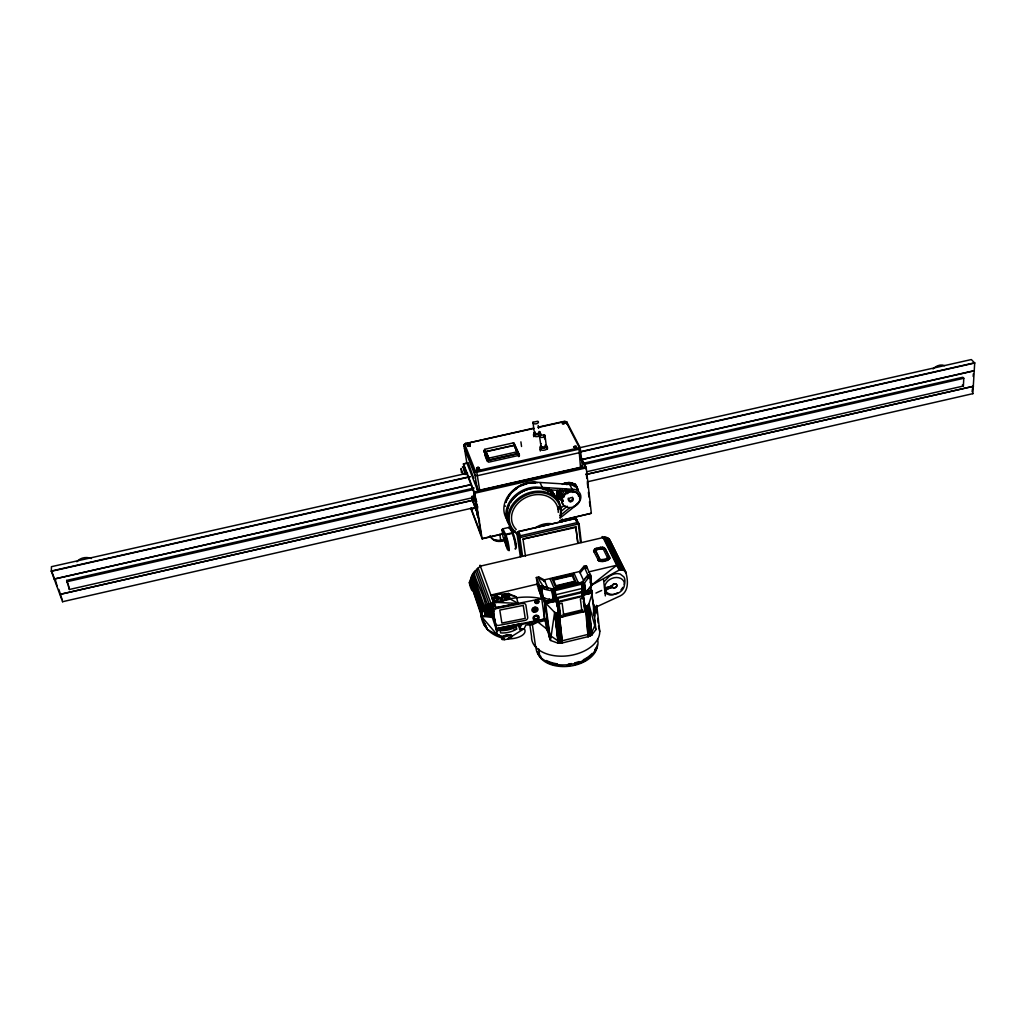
<?xml version="1.0" encoding="UTF-8"?>
<svg xmlns="http://www.w3.org/2000/svg" width="1026" height="1026" viewBox="0 0 1026 1026"><rect width="100%" height="100%" fill="white"/><g stroke="black" fill="none" stroke-linecap="round" stroke-linejoin="round"><path stroke-width="1.5" d="M544.844 598.12L544.357 617.383L547.948 626.924L546.448 628.784A18.673 8.298 58.6 0 1 549.385 637.3L550.487 640.442L558.118 643.199L562.389 642.93L559.119 613.163L556.092 601.018M472.64 497.713L69.409 589.488L68.511 585.551M69.409 589.488L66.652 580.421L474.127 488.043M510.089 528.826L510.255 528.159L513.59 534.649A7.349 0.834 76.9 0 1 515.988 543.793A7.349 0.834 76.9 0 1 515.757 547.371M535.495 610.021C534.482 608.559 534.687 611.252 535.405 609.713M592.4 598.889L594.221 607.918L620.32 595.862C629.182 591.489 628.092 579.908 625.693 572.008L609.431 539.471L607.071 537.65L604.609 537.214L480.296 566.147L472.858 573.572L486.196 611.586L493.737 615.382L492.377 617.46L481.181 616.126A38.244 30.01 -21.3 0 0 483.913 624.603L487.517 629.566L497.43 635.12L493.737 615.382L481.399 616.729C480.694 612.432 482.438 607.751 485.76 605.032C503.881 599.735 522.439 594.272 541.741 598.709L537.278 584.102L490.903 595.093L497.251 595.542M507.716 638.916A16.275 7.503 -1.5 0 0 524.196 628.669L525.825 625.18L547.307 619.999M471.96 575.176L483.515 607.7L481.399 616.729L481.515 612.047L470.293 580.19L472.858 573.572M62.586 601.762L51.351 571.302L51.441 566.685L467.574 473.127M593.528 614.933L593.849 604.686M582.883 598.158L581.421 591.771L583.409 598.158L580.37 598.876L581.973 612.022L584.987 611.291L583.217 596.221L585.923 593.515L584.576 582.691L590.501 575.368L586.295 565.698L583.974 566.249L579.498 571.546L544.267 579.895L538.688 576.958L536.341 577.51L537.586 586.282M559.106 603.955L562.145 603.224L563.864 616.357L560.85 617.088L559.106 603.955L557.182 597.542L560.709 617.306L559.67 614.843M476.564 470.896L479.719 490.466L580.524 467.574L578.997 449.196L578.279 447.99L476.564 470.896L475.179 470.549L464.688 444.104L463.829 444.912L464.393 448.336L475.012 475.269L477.064 475.769L579.395 452.684L580.626 451.453M591.617 584.679L590.296 581.819L591.399 586.077L584.204 593.759L583.012 583.82L584.576 582.691M586.731 471.742L963.376 386.02L963.799 378.286L962.786 377.26L583.409 463.265M972.481 388.751L972.097 391.74M973.187 376.439L973.341 373.862M972.84 393.715L974.7 363.012L971.34 359.549L579.331 447.823M478.013 567.827L491.095 603.801L490.877 607.366L492.929 610.483L487.324 604.378L475.153 570.533M607.687 558.375L607.584 557.503L606.712 559.337L600.325 560.26L595.747 551.347L596.632 549.526L603.134 548.718L607.623 557.9L606.174 559.093L600.107 559.747L595.631 550.641M470.293 580.19L470.113 581.883L481.271 613.612L481.399 616.729L482.002 610.611L470.665 578.51M595.683 551.052C596.683 548.076 603.262 549.269 603.288 548.833M593.721 551.321L598.889 561.235L602.711 561.594L607.687 560.337L609.624 558.695L609.572 557.105L604.365 547.666L601.441 547.191L595.67 548.551L593.656 551.244M516.309 596.901L508.678 594.67L508.421 593.528L501.804 596.119L502.676 601.056L501.175 601.416L500.111 598.107A4.194 2.539 -9.3 0 0 495.507 596.593L491.775 597.478L493.673 603.096L501.15 601.326L501.009 600.505L502.509 600.146L502.65 600.967L510.384 599.12L518.156 603.391L516.309 596.901L508.421 593.528L490.903 595.093M590.771 590.181L591.309 585.769M541.741 598.709L492.595 608.469L492.916 605.994M552.386 600.313L552.77 601.864L546.012 603.48L554.63 612.381L550.487 640.442L545.383 601.326L552.142 599.71L552.86 601.416L557.015 601.749L583.243 595.478M481.399 616.729L482.592 608.918L471.216 576.83M594.58 617.152L596.465 605.366M465.227 474.538L463.47 464.009L466.625 463.008M473.922 572.021C477.064 586.487 488.735 600.774 485.426 615.921L482.348 616.267L493.737 615.382L485.875 612.984L484.452 606.058L485.478 613.728L493.737 615.382L485.349 615.241M503.946 533.764L482.143 538.817L474.781 493.211L463.521 463.701M609.624 558.695L609.572 557.105M594.439 549.282L593.772 551.731L593.644 550.475M510.384 599.12L508.55 594.349C505.343 594.336 498.944 596.632 502.65 600.967M514.129 445.194L516.886 451.915L514.129 445.194L485.914 451.504L488.863 458.199L485.914 451.504M520.362 556.72L516.937 533.507L518.643 531.417L575.753 518.438L579.113 523.85L581.319 542.472M522.555 556.015L519.823 537.38L520.451 535.79L518.643 531.417M561.607 497.212L561.722 498.559M488.851 460.046L484.49 449.529L485.401 456.711M519.079 456.467L518.425 453.402L489.325 459.943M486.863 610.726L493.339 612.971L487.491 609.354L485.76 605.032L486.863 610.726L493.544 614.202L486.196 611.586L487.491 609.354L487.324 604.378L488.491 608.687L493.198 612.15L489.402 607.392L489.184 604.147L476.513 569.135M597.863 560.299L602.672 561.184L607.649 559.927L609.572 558.285L605.443 548.987L602.557 547.191M508.178 498.392L508.537 497.725M588.385 589.629L589.937 586.962M580.241 455.57L586.231 467.894L591.335 513.282L560.016 520.772M506.908 499.47L508.114 497.43M475.179 470.549L474.448 471.78L477.359 489.735L479.719 490.466M563.697 496.302L563.633 497.289L560.055 489.851M502.086 529.955L502.92 536.483L507.113 548.679A7.605 0.821 76.9 0 0 507.832 546.678A7.605 0.821 76.9 0 0 505.228 536.38L502.086 529.955L502.855 528.826L509.217 527.351L513.398 534.251M551.642 493.057L552.078 491.595M583.768 600.774L585.295 606.866L588.103 636.684L591.784 635.017L595.888 629.643L591.643 590.271A7.362 1.129 76.5 0 0 590.566 590.271M620.961 589.886L622.923 587.347M580.113 572.893L584.602 567.596M492.031 606.199L495.096 605.314L492.031 606.199L492.595 608.469M476.615 468.343C482.63 474.448 477.077 460.661 477.052 471.011M604.558 581.242L609.046 576.574A12.915 9.362 -42.9 0 1 617.626 573.611L620.217 574.047L623.923 576.945A12.107 8.785 -43 0 1 624.27 584.589M513.077 491.005L516.783 488.004M493.737 606.315L492.198 606.007L487.491 609.354L493.198 612.15M580.524 467.574L582.268 465.932L580.229 447.964L566.839 421.994L564.557 421.276L538.265 427.124M511.628 492.493L508.87 496.135A25.47 20.892 -23.6 0 1 509.422 495.301M578.279 447.99L579.1 447.156L565.942 421.583M533.623 428.163L465.15 443.707L533.648 428.47M468.382 463.162L473.73 478.321M465.586 443.283L463.829 444.912L474.448 471.78L476.5 472.293L578.997 449.196L580.229 447.964L579.1 447.156M562.902 500.393L562.505 501.355M581.344 466.74L582.268 465.932M561.286 507.742L563.736 505.741M561.222 511.243L567.352 506.228M559.927 515.77L569.763 507.729M560.081 518.04L576.65 504.856A10.876 8.862 -25.7 0 0 574.483 489.402L535.687 487.029A27.805 22.739 -23.6 0 0 509.922 501.368A27.805 22.739 -23.6 0 0 510.191 526.158M590.501 575.817L591.579 585.128L616.716 565.262L588.552 571.944M480.463 565.711L480.04 565.198L493.532 602.275L494.07 605.558L491.787 603.557L496.725 630.798L519.002 625.437L521.529 623.577L521.862 624.436A9.183 7.118 -21.5 0 0 520.182 629.169L524.196 628.669L508.986 638.134M590.835 633.35L588.706 604.494L592.412 592.887L583.563 595.003M584.307 594.349L585.923 593.515L585.423 592.412L585.923 594.439M584.012 601.223L582.55 591.502L556.272 597.76L557.015 601.749L556.502 600.543L553.27 600.659L543.126 597.76L541.253 587.629L543.613 586.68L554.078 589.309L581.652 582.691L588.09 575.458L583.974 566.249M596.452 548.294L594.785 549.013M515.539 545.383L515.578 543.28M591.579 585.128L619.127 570.135L623.077 569.828L625.693 572.008M484.759 449.542L488.735 460.341M497.161 634.081L501.445 636.607L507.293 634.709A6.682 1.731 -3.3 0 1 510.871 637.236M590.283 633.658L587.667 605.622L588.706 604.494L591.579 632.811L595.401 624.449L594.67 620.037M467.497 443.796L466.702 444.733L467.6 445.322L469.985 444.284L467.497 443.796L467.933 446.438M589.655 633.953L587.667 605.622L590.476 635.825L587.372 605.866L585.295 606.866M521.477 556.477L518.733 537.88L579.113 523.85M595.926 593.066L601.646 590.463M541.869 586.526C536.636 587.372 551.218 591.745 555.169 590.617L583.012 583.82M546.845 489.299L547.935 488.838M524.453 484.195L529.121 483.028M520.272 485.734L522.439 484.939M541.189 587.539L543.613 586.68L544.408 588.616M559.696 617.549L585.82 611.265L586.026 606.622L589.18 636.364L586.385 606.469L589.296 634.094L562.158 640.775M583.73 594.541L582.37 594.772M562.389 642.93L559.119 613.163L558.349 613.291L561.632 643.097L588.821 636.479L586.026 606.622L588.103 636.684M563.069 614.471L582.64 609.765M500.226 630.515L516.258 626.655L516.629 629.053A17.442 10.76 -9.2 0 1 500.611 632.914L500.226 630.515A17.468 10.747 -9.2 0 0 516.258 626.655M583.217 611.047L559.593 616.741L556.477 598.671L582.755 592.412L585.718 610.444L584.82 611.496M513.962 629.695L516.629 629.053M524.196 628.669L519.656 629.759L519.002 625.437M585.153 591.822L591.643 590.271M545.447 601.518L552.206 599.902L552.77 601.864M585.218 592.015L591.707 590.463M545.511 601.723L552.27 600.107M556.618 599.043L557.631 598.799M581.896 593.015L582.909 592.771M585.282 592.207L591.771 590.655M545.575 601.929L552.334 600.313M556.695 599.261L557.708 599.017M581.973 593.233L582.973 592.99M591.835 590.861C582.396 591.271 584.063 596.221 592.297 592.412M545.627 602.134L552.398 600.518M556.759 599.492L557.772 599.248M582.05 593.464L583.05 593.233M585.423 592.618L591.912 591.066M545.691 602.352L552.463 600.736M585.487 592.836L591.976 591.284M545.755 602.57L552.527 600.954M556.836 599.748L557.849 599.505M582.114 593.721L583.127 593.477M585.551 593.054L592.04 591.502M545.819 602.788L552.591 601.172M556.9 600.005L557.913 599.761M582.191 593.977L583.191 593.746M585.615 593.284L592.105 591.733M556.964 600.274L557.977 600.03M582.255 594.246L583.268 594.003M545.883 603.019L556.195 600.62L557.015 601.749L555.733 594.772L582.011 588.501L583.012 594.157L582.011 588.501M557.028 600.543L558.041 600.3M582.319 594.516L583.319 594.272M585.679 593.503L592.169 591.951M545.947 603.25L552.706 601.634M585.743 593.733L592.233 592.182M557.08 600.8L558.106 600.569M557.131 601.056L558.144 600.813M582.422 595.029L583.422 594.798M585.872 594.195L592.361 592.643M556.99 602.506L583.217 596.221M521.862 624.436L544.588 619.011L540.009 586.346L536.341 577.51M543.844 581.498L544.844 581.255L539.253 578.318M590.335 574.406L588.001 574.958L583.486 580.28L579.498 571.546M491.916 598.299L495.635 597.414A4.194 2.539 -9.3 0 1 500.252 598.928L501.15 601.326M551.103 589.514L583.101 581.896M542.51 595.978L541.395 596.247L538.265 588.629M597.876 548.384L600.595 547.32M505.587 534.341L512 532.853L512.487 533.866A8.593 0.975 76.9 0 1 515.283 544.549A8.593 0.975 76.9 0 1 515.026 548.73M502.56 530.198A6.105 0.654 76.9 0 1 502.855 528.826L505.844 534.867L512.256 533.379M520.451 535.79L576.971 522.657L578.305 523.799L580.511 542.433M525.466 556.182L522.991 539.086L575.791 526.8L577.933 542.921M576.061 527.364L522.991 539.086M482.207 538.56L504.035 533.507M511.833 531.699L514.949 530.981M560.158 520.503L591.335 513.282M511.73 531.955L514.847 531.237M62.522 601.723L474.781 507.498M587.193 481.861L972.93 393.638M471.088 507.832L471.396 509.076L476.026 508.011M66.639 581.793L473.012 489.607M583.986 464.432L963.799 378.286M581.062 467.176L479.399 490.248L477.359 489.735L466.83 462.803L464.47 448.554M474.461 491.916L585.897 466.612M474.781 493.211L586.231 467.894M477.257 510.922L477.898 514.808L472.396 500.419L471.755 496.558L474.487 495.93M471.755 496.558L473.768 496.622L477.77 507.024M471.947 497.046L472.396 499.752L474.217 499.329L477.641 508.255M472.063 500.342L59.777 594.439L473.679 500.137M586.077 474.371L973.482 386.263L586.141 474.512M51.3 571.033L469.998 476.603M580.921 451.581L974.623 362.781M51.351 571.302L470.062 476.846M579.421 452.184L974.7 363.012M471.242 484.516L54.147 579.074L471.293 484.657M580.601 459.763L974.264 370.668M580.665 459.905L974.379 370.784M539.407 435.704L544.293 434.716A2.86 1.501 -7.4 0 1 542.741 437.32A2.86 1.501 -7.4 0 1 539.419 435.717L540.689 444.245A2.86 1.513 -7.4 0 1 541.292 443.732M484.657 449.298L513.346 442.886L518.669 453.62L489.428 460.174M513.346 442.886L513.911 443.027M486.157 451.709L514.013 445.489M488.697 458.173L517.091 451.812M463.47 464.009L468.113 462.97M538.329 427.432L564.8 421.545L566.839 421.994L567.109 424.289M552.347 598.633L552.86 601.416L556.592 601.069L555.169 590.617M544.588 619.011L495.93 628.72L521.529 623.577L496.725 630.798L492.377 617.46M550.718 491.71L552.309 492.095M530.698 482.81L535.367 482.682M558.118 643.199L554.63 612.381L558.349 613.291L561.26 643.161L561.453 640.904M561.017 640.955L557.964 613.317L560.889 643.212L557.567 613.317L560.645 641.019M503.881 540.176L498.264 540.458A10.581 6.041 -8.8 0 1 490.069 535.585M512.256 532.122L515.424 531.955M559.927 641.07L558.49 641.045L554.963 612.586L558.144 641.006L549.859 635.261L544.575 602.647L537.278 584.102M558.311 612.394L556.477 598.671L557.477 598.684L558.413 604.686M506.408 518.605A27.676 22.675 -23.6 0 1 508.793 494.942A27.676 22.675 -23.6 0 1 533.456 482.066L572.072 484.477A10.824 8.849 -25.7 0 1 578.356 490.928M543.408 489.556L571.52 491.082A8.606 7.015 -25.7 0 1 577.01 493.147M560.876 495.212C556.977 494.994 563.454 492.198 560.311 490.39L563.864 496.815M493.737 615.382L485.272 614.561L483.515 607.7L485.478 613.728M549.231 598.902L553.424 601.441M498.341 634.85L502.432 636.864M566.019 489.902L567.75 491.121L568.917 490.377A1.372 0.731 0.7 0 0 568.93 489.992M541.048 593.528L541.395 596.247L542.639 597.53M605.186 593.323L610.021 595.029A12.915 9.375 -43 0 0 617.626 592.669M544.267 579.895L547.987 588.732L542.395 585.782L540.009 586.346L541.035 587.5M536.957 621.294L546.448 628.784L548.666 632.131M492.685 609.008L489.184 604.147M962.375 384.994L963.376 386.02M497.43 635.12L481.181 616.126L487.517 629.566L489.633 631.58A38.244 30.01 -21.3 0 0 500.957 637.582M513.423 535.841L515.385 542.164M506.267 537.791L508.191 547.089L508.203 544.998M552.001 491.3L553.835 494.788M556.887 495.545L557.503 496.494A10.901 8.926 -25.7 0 0 560.158 498.674M581.267 459.404L584.73 466.202M491.095 603.801L492.198 606.007M608.969 538.906L625.924 572.675M609.79 540.112L626.04 573.303M608.418 538.406L624.372 570.43M607.79 537.983L623.757 570.084M607.071 537.65L623.077 569.828M606.302 537.406L622.32 569.687M605.468 537.265L621.525 569.648M604.609 537.214L620.704 569.725M603.737 537.278L619.858 569.892M619.127 570.135L602.98 537.406A5.117 0.962 78.3 0 0 601.954 537.021M569.648 484.221L572.046 489.158M572.983 492.352L572.418 492.326M574.573 505.69L574.06 505.959M605.353 590.399A9.927 7.695 -25.3 0 1 612.65 587.282A2.45 1.911 -25.6 0 0 616.267 586.692A2.45 1.911 -25.6 0 0 615.651 583.794A2.45 1.911 -25.6 0 0 612.253 585.397L612.394 585.679A2.45 1.911 -25.6 0 1 615.792 584.089A2.45 1.911 -25.6 0 1 616.408 586.987A2.45 1.911 -25.6 0 1 612.791 587.577A9.939 7.708 -25.3 0 0 605.494 590.694L604.635 587.667A13.813 10.811 -25.5 0 0 607.238 587.321M566.198 489.992L567.827 493.378M565.211 489.287L567.301 493.647M564.48 489.517L566.326 493.378M562.248 489.684L564.71 494.84M578.305 523.799L575.753 518.438L517.566 531.917L519.823 537.38M574.945 518.374L576.971 522.657M560.529 492.852L562.607 497.225M604.635 587.667L604.776 587.962A13.813 10.811 -25.5 0 0 612.394 585.679M561.427 498.072L562.876 501.163M561.042 497.764L562.505 500.842M559.119 493.891L562.633 501.355M559.17 494.378L562.684 501.829M551.693 491.031L553.129 494.109M550.244 490.21L551.437 492.801M549.115 488.453L551.513 493.621M547.409 488.94L548.602 491.531M546.781 488.581L547.961 491.172M505.844 534.867L506.062 535.354A8.593 0.936 76.9 0 1 509.127 547.858A8.593 0.936 76.9 0 1 507.665 547.794M540.048 482.579L542.318 487.53M514.308 443.694L519.502 455.249L488.632 462.187L483.797 450.517L484.08 452.286M513.757 443.001L518.425 453.402M515.424 447.374L516.655 450.132M584.987 611.291L583.332 601.3M518.476 487.017L517.771 487.453M514.424 489.902L513.808 490.441M560.85 617.088L560.055 615.202L560.183 616.075M538.688 576.958C537.47 580.447 547.063 588.129 540.651 587.205L542.036 597.106M484.682 453.748L487.696 461.046M485.593 457.186L487.414 461.585M516.937 533.507L518.733 537.88M540.202 591.181L540.933 592.964M492.698 599.479L493.904 602.39M605.494 590.694L605.609 590.989A10.298 8.016 -25.6 0 0 621.602 590.707A10.298 8.016 -25.6 0 0 618.793 577.728A10.298 8.016 -25.6 0 0 604.712 586.885L604.776 587.962M547.948 626.924L545.127 619.807L546.448 628.784M474.884 481.271L478.347 490.12M475.371 493.083A1.872 1.026 -9.1 0 0 473.922 494.468L476.705 501.676M472.396 499.752L477.513 513.141M476.115 507.767L477.321 515.155L479.552 520.99M518.502 624.77L520.182 629.169M471.396 509.076L481.181 534.982L474.589 494.109L464.47 467.484L465.445 473.948M482.143 538.817L470.908 508.639M492.903 599.312L494.006 602.313M51.903 571.777L55.019 580.293M57.007 585.692L55.34 579.818M62.047 599.415L58.867 589.411M66.652 580.421L68.049 584.269M470.113 581.883L481.232 615.215M470.331 583.679A5.156 3.04 -6.5 0 0 470.28 585.038L469.28 582.204A37.103 29.613 -21.2 0 0 471.986 590.553M566.698 489.402L567.596 492.147M595.888 629.643L588.924 604.16L591.784 635.017M507.139 540.215L507.46 541.407M585.423 467.561L585.756 468.831M462.931 473.948L461.059 468.484L461.456 472.704M483.515 607.7L485.426 615.921M598.517 626.001L599.748 631.49A34.281 21.533 -7.5 0 1 565.313 656.05A34.281 21.533 -7.5 0 1 531.545 636.466L529.762 624.372M554.976 601.364L553.527 590.835M554.656 601.39L553.206 590.848M554.335 601.416L552.873 590.835M554.027 601.441L552.552 590.809M553.719 601.441L552.245 590.784M555.951 601.21L554.527 590.745M555.63 601.274L554.194 590.796M555.297 601.326L553.86 590.822M585.538 593.759L584.204 583.05M585.32 593.887L583.999 583.217M585.089 594.003L583.768 583.384M584.166 590.309L584.833 594.131M584.576 594.234L583.281 583.679M593.464 612.676L593.951 615.626M473.922 494.468L474.41 497.418M473.768 496.622L474.217 499.329M495.507 596.593L495.635 597.414M469.69 443.809L470.126 446.438M469.421 443.668L469.998 446.361M469.254 443.63L469.69 446.259M469.074 443.591L469.51 446.22M468.895 443.565L469.318 446.195M468.69 443.565L468.92 446.195M468.395 443.578L468.715 446.22M468.074 443.617L468.51 446.259M467.869 443.668L468.305 446.297M479.193 467.882L479.629 470.562M500.111 598.107L500.252 598.928M478.86 467.792L479.463 470.498M478.667 467.753L479.091 470.434M478.462 467.741L478.885 470.421M478.257 467.741L478.68 470.421M478.039 467.766L478.475 470.434M477.834 467.792L478.257 470.459M477.423 467.894L477.847 470.562M477.231 467.959L477.654 470.639M477.052 468.048L477.475 470.716M476.885 468.138L477.167 470.908M503.125 594.99L503.253 595.811M502.714 595.234L502.843 596.055M502.355 595.516L502.483 596.337M502.047 595.811L502.176 596.632M501.804 596.119L501.932 596.94M501.624 596.452L501.752 597.273M501.522 596.786L501.637 598.261M504.574 594.439L504.702 595.26M504.061 594.58L504.189 595.401M503.574 594.772L503.702 595.593M558.888 607.687L559.35 610.701L558.888 607.572M499.777 534.277L500.714 540.33M508.421 593.528L508.55 594.349M556.477 598.671L558.593 612.509M558.182 603.673L557.49 598.427L558.426 604.532M532.327 624.295L535.662 647.073M540.715 656.204L541.048 658.474M538.74 648.971L539.843 656.589M581.755 592.656L582.627 598.748M518.207 453.723L518.605 456.57M541.741 587.86L542.869 597.658M520.9 441.847L521.541 446.477M540.83 587.359L542.421 597.401M541.869 596.952L540.33 586.885L543.613 586.68L540.009 586.346L541.587 596.606M546.499 616.446L549.385 637.3M551.937 590.732L553.27 600.659M558.772 608.11L559.17 611.086L557.49 598.427M534.11 430.882L532.956 422.237L537.778 421.25A2.822 1.462 -7.5 0 1 536.226 423.802A2.822 1.462 -7.5 0 1 532.956 422.25M538.201 425.521L538.573 428.393M544.986 435.511L546.307 445.771M544.152 434.652L544.716 439.013M593.528 608.803L594.4 615.767M560.299 641.045L560.517 643.251L557.182 613.291L560.145 643.276L556.797 613.227L559.786 643.289L556.041 613.048L559.426 643.302L555.669 612.92L558.811 641.07M559.08 643.289L555.31 612.766L558.747 643.264M554.63 612.381L558.426 643.238M577.061 519.566L577.433 522.696M583.538 583.538L584.717 593.464M575.791 526.8L577.664 542.356M582.73 583.948L583.756 592.464M582.435 584.063L583.461 592.579M582.14 584.166L582.986 591.271M582.755 592.412L583.063 594.952M581.511 584.345L582.345 591.245M586.603 568.34L586.295 565.698L586.615 568.519M557.015 602.211L557.593 607.033M590.463 574.778L591.669 585.077M590.412 574.586L591.566 585.679M590.348 575.971L591.399 586.077M597.658 639.339L598.004 642.391A31.139 19.738 -7.5 0 1 566.75 664.822A31.139 19.738 -7.5 0 1 536.072 646.88M590.142 576.356L591.284 586.269M590.001 576.548L591.002 586.654M596.786 605.648L599.748 631.49M596.606 609.316L597.119 613.869M597.645 618.409L598.171 622.962M470.113 583.55L470.28 585.038M586.282 473.525L586.821 478.219M587.347 482.913L587.872 487.606M588.398 492.3L588.924 496.982M589.463 501.676L589.988 506.369M595.785 550.167L595.747 551.347M556.413 613.15L559.786 643.289M603.544 579.6L605.34 595.901M594.721 627.04L594.644 626.335A18.058 4.489 -84.8 0 1 594.58 625.591M589.296 634.094L589.527 636.235L587.052 606.084L590.168 635.966L589.963 633.799M591.309 635.351L588.231 605.096L590.771 635.671L590.553 633.517M591.091 633.17L588.475 604.801L591.553 635.184L591.361 632.991M559.119 613.163L561.632 643.097M578.074 494.647A8.606 7.015 -25.7 0 1 578.613 496.404M562.351 519.015A26.804 15.236 -7.9 0 1 562.479 521.683M541.253 445.425A2.847 1.513 -7.4 0 0 541.677 447.503A2.847 1.513 -7.4 0 0 545.627 446.951A2.847 1.513 -7.4 0 0 545.37 444.861A3.36 1.783 -7.4 0 1 546.204 447.31A3.36 1.783 -7.4 0 1 541.356 448.054A3.36 1.783 -7.4 0 1 541.112 445.476M545.268 445.797A2.014 1.064 -7.4 0 1 544.165 447.451A2.014 1.064 -7.4 0 1 541.536 446.823M545.332 445.592A2.014 1.064 -7.4 0 1 545.357 446.374M544.78 446.861A2.014 1.064 -7.4 0 1 541.728 446.849M538.971 432.395A1.988 1.039 -7.5 0 1 537.727 433.498A1.988 1.039 -7.5 0 1 535.559 433.447M535.072 433.049A1.988 1.039 -7.5 0 1 535.072 432.523M538.945 432.472A1.988 1.039 -7.5 0 1 537.662 433.844A1.988 1.039 -7.5 0 1 535.2 433.485M546.23 446.425A3.848 2.039 -7.4 0 1 546.409 449.401A3.848 2.039 -7.4 0 1 540.843 449.824A3.848 2.039 -7.4 0 1 541.369 446.797M540.048 433.036A3.796 1.975 -7.5 0 1 539.984 435.704A3.796 1.975 -7.5 0 1 534.969 436.422A3.796 1.975 -7.5 0 1 533.982 433.908M534.572 433.459A3.796 1.975 -7.5 0 1 534.918 433.254M533.7 436.666A3.783 1.988 -7.5 0 1 534.803 435.216M540.343 451.004A3.848 2.039 -7.4 0 1 540.215 450.773M540.163 450.004A3.848 2.039 -7.4 0 1 540.92 449.003M546.794 448.349A3.848 2.039 -7.4 0 1 547.525 448.952M563.402 504.818A9.324 7.605 -25.7 0 1 568.609 491.813A9.324 7.605 -25.7 0 1 579.613 499.187M577.702 503.15A9.324 7.605 -25.7 0 1 575.984 504.792M567.032 506.857A9.324 7.605 -25.7 0 1 565.031 506.075M561.748 499.098A9.26 7.58 -25.7 0 1 559.17 490.184M566.442 484.567A9.26 7.58 -25.7 0 1 574.65 486.645M561.979 499.585A9.272 7.58 -25.7 0 1 559.401 490.672M574.714 484.169A10.427 8.541 -25.7 0 1 576.561 488.184M558.362 496.776A10.427 8.541 -25.7 0 1 557.092 494.93M572.316 497.2A2.385 1.949 -25.7 0 1 570.687 500.611A2.385 1.949 -25.7 0 1 568.34 498.11M568.596 482.489A10.44 8.541 -25.7 0 1 577.048 489.158M562.902 500.06A10.44 8.541 -25.7 0 1 556.99 491.454M563.364 483.682A10.44 8.541 -25.7 0 1 565.942 482.797M551.462 490.21A25.688 21.071 -23.6 0 1 554.232 495.225M505.254 506.344A25.688 21.071 -23.6 0 1 505.292 505.882M505.946 502.201A25.688 21.071 -23.6 0 1 506.382 500.829M506.536 500.38A25.688 21.071 -23.6 0 1 507.306 498.585M507.524 498.136A25.688 21.071 -23.6 0 1 508.486 496.392M508.755 495.956A25.688 21.071 -23.6 0 1 519.554 486.106M520.028 485.849A25.688 21.071 -23.6 0 1 537.586 482.707M512.859 491.659A25.701 21.071 -23.6 0 1 516.989 488.286M521.708 485.644A25.701 21.071 -23.6 0 1 525.53 484.221M551.154 490.043A25.701 21.071 -23.6 0 1 553.501 493.493M558.426 506.806A25.868 21.136 -23.6 0 1 558.413 509.64M551.488 490.595A25.47 20.892 -23.6 0 1 553.989 495.199M506.126 502.33A25.47 20.892 -23.6 0 1 506.395 501.432M506.87 500.072A25.47 20.892 -23.6 0 1 507.447 498.739M507.665 498.303A25.47 20.892 -23.6 0 1 508.357 496.994M509.704 494.891A25.47 20.892 -23.6 0 1 519.528 486.324M520.477 485.837A25.47 20.892 -23.6 0 1 530.173 482.874M531.737 482.72A25.47 20.892 -23.6 0 1 535.88 482.72M517.207 533.982A27.343 22.303 -23.6 0 1 512.282 504.856A27.343 22.303 -23.6 0 1 545.781 492.134A27.343 22.303 -23.6 0 1 560.106 517.681M518.04 533.815A26.394 21.52 -23.6 0 1 526.184 495.212A26.394 21.52 -23.6 0 1 560.17 515.296M509.678 524.709A27.253 22.264 -23.6 0 1 524.209 490.71A27.253 22.264 -23.6 0 1 559.119 502.996M507.177 516.514A26.766 21.879 -23.6 0 1 509.101 505.151M510.576 502.419A26.766 21.879 -23.6 0 1 550.475 491.877M556.4 497.841A26.766 21.879 -23.6 0 1 557.669 500.29M558.567 506.818A25.83 21.097 -23.6 0 1 558.644 509.524M535.508 527.762A19.699 15.865 -23.6 0 1 552.45 523.837M516.245 529.544A24.034 19.609 -23.6 0 1 527.685 496.712A24.034 19.609 -23.6 0 1 558.259 512.384M503.279 534.289A6.105 0.654 76.9 0 1 503.035 533.148M508.845 528.031A6.105 0.68 76.9 0 1 509.217 527.351M504.317 638.698A5.13 1.436 -15.2 0 1 501.842 637.441A5.13 1.436 -15.2 0 1 507.857 635.056A5.13 1.436 -15.2 0 1 511.358 635.902M612.253 585.397A13.813 10.811 -25.5 0 1 611.047 586.026M610.432 586.295A13.813 10.811 -25.5 0 1 607.892 587.167M536.175 622.487A6.156 3.809 -8.5 0 1 527.762 624.526M597.286 644.738A30.113 19.122 -7.5 0 1 569.02 666.259A30.113 19.122 -7.5 0 1 537.547 651.574M544.575 602.647A7.387 0.911 76.6 0 1 545.383 601.326M538.086 601.646A1.565 1.231 -16.5 0 1 537.149 602.326M535.982 602.313A1.565 1.231 -16.5 0 1 536.765 599.902M537.162 599.902A1.565 1.231 -16.5 0 1 538.24 600.685M534.982 618.742A2.065 1.616 -16.3 0 1 534.559 616.113A2.065 1.616 -16.3 0 1 537.816 616.357A2.065 1.616 -16.3 0 1 536.008 618.819M533.943 610.701A2.078 1.629 -16.3 0 1 533.276 608.11A2.078 1.629 -16.3 0 1 536.585 608.161A2.078 1.629 -16.3 0 1 534.995 610.714M497.007 598.735A2.09 1.27 -9.3 0 1 497.725 600.325A2.09 1.27 -9.3 0 1 495.083 601.185A2.09 1.27 -9.3 0 1 493.916 599.735M495.981 598.633A2.09 1.27 -9.3 0 1 496.52 598.645M506.075 596.234A2.09 1.257 -9 0 1 508.024 597.581A2.09 1.257 -9 0 1 505.215 598.774A2.09 1.257 -9 0 1 504.253 597.017M504.587 596.722A2.09 1.257 -9 0 1 505.536 596.324M609.059 540.33A5.117 3.014 -8.4 0 1 610.149 541.42M596.042 647.534A30.139 19.109 -7.5 0 1 594.798 650.022M592.246 653.37A30.139 19.109 -7.5 0 1 583.319 659.795M579.126 661.565A30.139 19.109 -7.5 0 1 574.611 662.924M571.495 663.578A30.139 19.109 -7.5 0 1 568.301 664.027M557.336 663.873A30.139 19.109 -7.5 0 1 546.499 660.539M509.73 637.608A6.682 1.731 -3.3 0 1 508.332 637.903M595.349 649.715A29.113 18.494 -7.5 0 1 593.361 653.318M585.551 660.218A29.113 18.494 -7.5 0 1 574.65 664.604M570.097 665.476A29.113 18.494 -7.5 0 1 567.032 665.797M562.428 665.887A29.113 18.494 -7.5 0 1 559.426 665.682M555.104 664.989A29.113 18.494 -7.5 0 1 552.398 664.284M551.116 663.86A29.113 18.494 -7.5 0 1 547.499 662.296M602.621 537.868A2.988 2.373 -26.1 0 1 603.981 538.188M462.444 467.151A8.003 0.731 77.2 0 1 464.829 473.332M502.689 540.304A9.042 5.168 -8.8 0 1 494.096 539.612M505.01 540.356A9.042 5.168 -8.8 0 1 492.095 538.175M477.321 515.155A1.86 1.039 -9.2 0 1 477.59 514.334M933.057 368.95A10.003 7.541 -41.1 0 1 944.6 365.679M76.899 561.786A10.991 8.734 -0.8 0 1 91.442 558.516M574.817 483.605A10.901 8.926 -25.7 0 1 577.074 488.645M562.453 499.508A10.901 8.926 -25.7 0 1 561.26 499.162M562.325 484.413A10.927 8.939 -25.7 0 1 577.792 490.12M563.146 500.996A10.927 8.939 -25.7 0 1 558.195 497.969L557.58 497.033A10.927 8.939 -25.7 0 1 557.221 490.287M573.624 446.874C577.138 449.952 577.369 443.437 573.624 446.874M493.762 611.573L493.75 612.009A57.661 45.413 -17 0 0 495.622 623.398L495.763 623.795A3.591 2.822 -14.6 0 0 498.008 625.514L525.03 620.422A3.104 2.437 -15.8 0 0 527.71 617.395L525.902 605.225A3.129 2.475 -15.8 0 0 522.478 603.378L496.93 608.444A3.668 2.898 -14.6 0 0 493.762 611.573M504.882 537.406C506.421 552.693 509.973 548.705 504.882 537.406M564.941 423.199C561.53 426.572 561.196 420.378 564.941 423.199M506.498 593.99L506.293 594.888L508.678 594.67L506.498 593.99M484.362 622.872L483.913 624.603L487.427 629.464L484.362 622.872M572.777 574.958L552.475 579.767L555.322 586.436L575.753 581.588L572.777 574.958M572.175 575.624L553.489 580.049L555.938 585.769L574.714 581.293L572.175 575.624M578.074 582.229L553.95 587.962L550.18 579.139L574.124 573.457L578.074 582.229M523.273 605.417L499.79 610.072L501.881 623.051L525.222 618.396L523.273 605.417M518.156 603.391L496.238 607.495L493.532 602.275L518.156 603.391M588.36 577.818L587.988 574.919L588.321 577.715M538.855 433.511A2.809 1.462 -7.5 0 0 539.112 431.433A3.322 1.731 -7.5 0 1 539.407 433.908A3.322 1.731 -7.5 0 1 534.597 434.319A3.322 1.731 -7.5 0 1 534.969 431.754A2.809 1.462 -7.5 0 0 534.944 433.793A2.809 1.462 -7.5 0 0 538.855 433.511M570.289 501.714A2.398 1.949 -25.7 0 0 573.201 498.892A2.398 1.949 -25.7 0 0 569.353 498.456A2.398 1.949 -25.7 0 0 570.289 501.714M569.481 507.626A9.337 7.605 -25.7 0 0 579.382 495.699A9.337 7.605 -25.7 0 0 563.954 495.661A9.337 7.605 -25.7 0 0 569.481 507.626M504.548 639.66A5.13 1.436 -15.2 0 0 511.692 636.441A5.13 1.436 -15.2 0 0 503.971 637.223A5.13 1.436 -15.2 0 0 504.548 639.66M536.162 602.929A1.565 1.231 -16.5 0 0 538.47 601.621A1.565 1.231 -16.5 0 0 536.175 600.761A1.565 1.231 -16.5 0 0 536.162 602.929M535.867 603.365A2.142 1.693 -16.5 0 0 539.048 601.557A2.142 1.693 -16.5 0 0 535.893 600.377A2.142 1.693 -16.5 0 0 535.867 603.365M535.162 619.358A2.065 1.616 -16.3 0 0 538.137 617.511A2.065 1.616 -16.3 0 0 535.021 616.523A2.065 1.616 -16.3 0 0 535.162 619.358M534.123 611.316A2.078 1.629 -16.3 0 0 536.97 609.303A2.078 1.629 -16.3 0 0 533.725 608.508A2.078 1.629 -16.3 0 0 534.123 611.316M494.635 600.287A2.09 1.257 -9.3 0 0 497.828 598.94A2.09 1.257 -9.3 0 0 494.801 598.068A2.09 1.257 -9.3 0 0 494.635 600.287M504.766 597.876A2.09 1.257 -9 0 0 507.947 596.529A2.09 1.257 -9 0 0 504.895 595.67A2.09 1.257 -9 0 0 504.766 597.876M533.712 612.124A3.116 2.462 -16.3 0 0 537.996 609.098A3.116 2.462 -16.3 0 0 533.11 607.892A3.116 2.462 -16.3 0 0 533.712 612.124M534.674 620.14A3.104 2.437 -16.3 0 0 539.163 617.37A3.104 2.437 -16.3 0 0 534.469 615.869A3.104 2.437 -16.3 0 0 534.674 620.14"/></g></svg>
